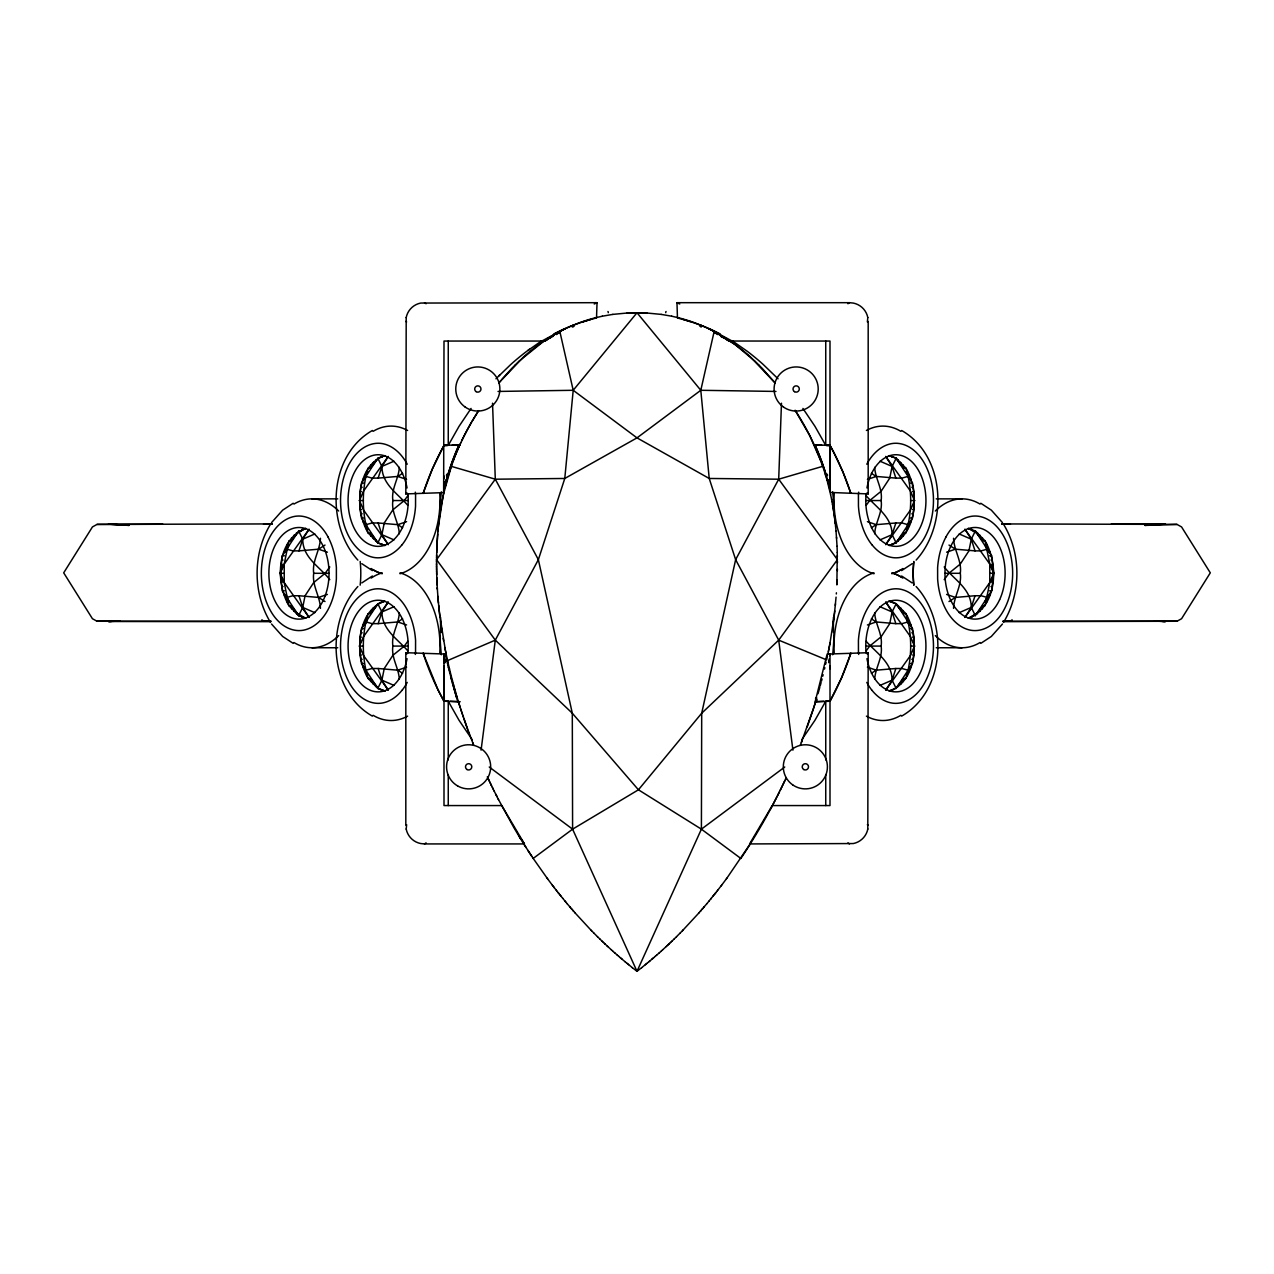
<?xml version="1.0" encoding="UTF-8"?>
<svg xmlns="http://www.w3.org/2000/svg" width="1274" height="1274" viewBox="0 0 1274 1274"><rect width="100%" height="100%" fill="white"/><g stroke="black" fill="none" stroke-linecap="round" stroke-linejoin="round"><path stroke-width="1.5" d="M284.229 573.3L284.229 582.584L288.88 605.691L298.642 615.629L305.776 618.24L297.606 613.702L290.966 605.691L288.88 605.691C274.961 581.677 276.538 539.491 305.776 528.376L297.606 532.914L290.966 540.924L288.88 540.924L284.229 564.032L284.229 573.3L280.089 573.3M320.443 608.351C320.061 596.184 311.955 585.594 313.691 573.3C311.955 561.022 320.061 550.432 320.443 538.265M375.591 605.676L376.801 605.676L370.161 613.686L368.075 613.686C361.736 634.786 361.736 657.352 368.075 678.453L377.821 688.39L384.955 691.002L377.821 688.39L361.561 663.579C356.688 641.523 360.431 609.259 384.955 601.137L377.821 603.749L361.561 628.56C358.026 645.456 359.443 663.34 368.075 678.453L370.161 678.453L376.801 686.463L375.591 686.463M375.591 460.153L376.801 460.153L370.161 468.163L368.075 468.163C361.736 489.264 361.736 511.829 368.075 532.93L377.821 542.867L384.955 545.479L377.821 542.867L361.561 518.056C356.688 496 360.431 463.736 384.955 455.614L377.821 458.226L361.561 483.037C358.026 499.934 359.443 517.817 368.075 532.93L370.161 532.93L376.801 540.94L375.591 540.94M399.319 679.281C398.762 667.783 391.07 657.766 392.87 646.077C391.07 634.372 398.762 624.356 399.319 612.858M399.319 533.758C398.762 522.26 391.07 512.244 392.87 500.539C391.07 488.85 398.762 478.817 399.319 467.335M443.989 662.846L443.989 656.938M443.639 491.446L444.005 341.05L544.731 341.05M448.257 341.05L448.257 445.374L459.054 426.312L471.077 408.428M825.743 805.566L825.743 774.608M825.743 759.925L825.743 701.241L814.946 720.304L801.76 739.748M874.681 612.858C875.238 624.356 882.93 634.372 881.13 646.077C882.93 657.766 875.238 667.783 874.681 679.281M874.681 467.335C875.238 478.817 882.93 488.85 881.13 500.539C882.93 512.244 875.238 522.26 874.681 533.758M898.409 686.463L897.199 686.463L903.839 678.453L905.925 678.453C912.264 657.352 912.264 634.786 905.925 613.686L896.179 603.749L889.045 601.137L896.179 603.749L912.439 628.56C917.296 650.441 913.569 682.991 889.045 691.002L896.179 688.39L912.439 663.579C915.974 646.682 914.557 628.799 905.925 613.686L903.839 613.686L897.199 605.676L898.409 605.676M898.409 540.94L897.199 540.94L903.839 532.93L905.925 532.93C912.264 511.829 912.264 489.264 905.925 468.163L896.179 458.226L889.045 455.614L896.179 458.226L912.439 483.037C917.312 505.093 913.569 537.357 889.045 545.479L896.179 542.867L912.439 518.056C915.974 501.16 914.557 483.276 905.925 468.163L903.839 468.163L897.199 460.153L898.409 460.153M953.557 538.265C953.939 550.432 962.045 561.022 960.309 573.3C962.045 585.594 953.939 596.184 953.557 608.351M989.771 573.3L989.771 564.032L985.121 540.924L975.358 530.987L968.224 528.376L976.394 532.914L983.034 540.924L985.121 540.924C999.055 564.908 997.446 607.141 968.224 618.24L976.394 613.702L983.034 605.691L985.121 605.691L989.771 582.584L989.771 573.3L993.911 573.3M632.318 967.651L637 971.314L701.401 829.167L701.703 713.217L735.639 559.668L778.701 479.199L781.472 403.205M436.568 562.025L436.6 559.159M837.098 580.164L836.875 584.909L837.273 552.502M436.632 557.104L436.616 558.139M837.368 570.704L837.4 569.128M436.663 555.05L436.568 565.178M436.632 556.595L436.743 551.976M833.419 632.493L833.403 617.412M541.37 342.658L541.418 341.05L543.425 340.938M440.597 617.412L440.581 632.493M436.727 552.486L436.807 549.922M436.775 550.957L436.855 548.903M406.183 317.576A18.457 18.457 0 0 1 420.707 303.053L597.028 302.686L596.519 317.943A205.385 205.385 0 0 0 564.637 328.724M436.823 549.397L436.934 546.849M436.886 547.868L437.078 543.759M436.95 546.323L436.998 545.304M443.671 491.35L443.384 492.64L405.817 493.914L406.199 317.576M437.03 544.794L437.141 542.628M850.013 654.709L850.825 653.291L841.573 677.784L829.995 701.241L815.121 701.799L827.129 654.103L868.183 652.702L867.801 829.04M437.109 543.234L437.444 537.739M437.173 542.007L437.523 536.513M281.873 568.841L282.143 564.398L281.236 564.398M836.397 592.792L836.317 593.971M437.492 537.118L437.619 535.287M437.571 535.892L437.715 534.061M437.667 534.666L438.129 529.156M836.062 597.124L834.566 612.476M437.922 531.608L438.256 527.93M565.417 328.676A132.655 103.767 -13.6 0 0 559.843 331.479L573.204 390.29L564.78 478.467L538.361 559.668L495.299 640.137L481.078 750.147M438.192 528.535L438.622 524.267M835.33 605.405L835.473 603.828M438.367 526.719L443.034 496.303M834.741 610.899L834.374 614.052M300.728 530.987L298.642 530.987L282.366 555.798L280.328 573.3L282.366 590.817L298.642 615.629L300.728 615.629M973.272 615.629L975.358 615.629L991.634 590.817L993.672 573.3L991.634 555.798L975.358 530.987L973.272 530.987M834.199 615.613L834.47 613.256M833.992 617.189L834.295 614.832M833.801 618.75L834.104 616.409M833.594 620.327L833.897 617.97M829.884 643.704L833.69 619.53M833.276 622.668L833.483 621.107M446.537 475.68L446.728 474.294M445.932 479.948L445.104 485.171M445.566 482.4L445.725 481.285M445.374 483.706L445.518 482.766M828.673 662.623L828.992 660.473M828.896 661.19L829.247 658.849M829.756 655.6L830.011 653.992L829.995 805.566L772.235 805.566L749.59 843.929L853.293 843.547A18.457 18.457 0 0 0 867.817 829.04M829.597 645.249L830.027 642.924M829.294 646.794L829.74 644.469M829.008 648.339L829.454 646.029M828.705 649.883L829.151 647.574M298.642 615.629L302.718 607.427L305.075 595.738L313.691 582.584L325.125 573.3L329.791 566.946M377.821 542.867L381.897 534.666L384.254 522.977L392.87 509.823L404.32 500.539L407.807 495.777M377.821 688.39L381.897 680.189L384.254 668.5L392.87 655.346L404.32 646.077L407.807 641.3M828.387 651.428L828.848 649.119M896.179 458.226L892.103 466.427L889.746 478.116L881.13 491.27L869.68 500.539L866.193 505.316M896.179 603.749L892.103 611.95L889.746 623.639L881.13 636.793L869.68 646.077L866.193 650.839M975.358 530.987L971.282 539.189L968.925 550.878L960.309 564.032L948.875 573.3L944.209 579.67M828.546 650.664L827.766 654.518M444.355 490.299L441.505 504.17A221.358 165.493 -81.1 0 0 438.702 523.646M827.447 656.046L826.794 659.12M443.145 495.713L443.416 494.519M443.543 493.898L451.84 464.644M826.141 662.018L825.663 664.136M443.989 489.885L444.308 488.452M792.922 750.147L778.701 640.137L735.639 559.668L709.22 478.467L700.796 390.29L714.157 331.479A132.655 103.767 13.6 0 0 708.583 328.676M444.244 488.738L444.976 485.697M824.851 667.672L824.517 669.089M444.658 487.018L444.881 486.095M444.817 486.318L445.088 485.235M444.944 485.824L445.422 483.881M445.231 486.732L445.98 483.786M823.131 674.742L822.781 676.144M445.343 484.168L445.613 483.101M445.534 483.451L446.123 481.19M445.709 482.75L446.537 479.645M822.064 678.962L821.507 681.08M821.125 682.482L820.185 685.985M446.298 482.607L447.27 479.072M446.457 479.9L446.856 478.498A241.726 241.726 0 0 1 459.102 444.833L460.328 444.849L452.35 445.199M819.803 687.387L818.816 690.89M446.903 478.323L447.636 475.743M818.609 691.591L818.004 693.693M447.604 477.909L448.639 474.406M815.71 699.808L816.284 697.881M816.777 697.865L815.296 702.738M815.519 702.054L814.213 706.21M448.989 473.243L449.722 470.918M814.866 704.124L813.322 708.981M286.873 549.19L292.845 550.878L298.96 550.878L302.718 539.205L309.104 529.172L284.229 564.032L280.328 573.3L284.229 582.584L309.104 617.444L302.718 607.427L298.96 595.738L292.845 595.738L286.873 597.426M366.068 476.428L372.04 478.116L378.139 478.116L381.913 466.443L388.283 456.411L363.409 491.27L359.523 500.539L363.409 509.823L388.299 544.683L381.897 534.666L378.139 522.977L372.04 522.977L366.068 524.665M366.068 621.951L372.04 623.639L378.139 623.639L381.913 611.966L388.283 601.933L363.409 636.793L359.523 646.077L363.409 655.346L388.299 690.205L381.897 680.189L378.139 668.5L372.04 668.5L366.068 670.188M801.378 742.439L813.768 707.596M907.932 476.428L901.96 478.116L895.861 478.116L892.087 466.443L885.717 456.411L910.591 491.27L914.477 500.539L910.591 509.823L885.701 544.683L892.103 534.666L895.861 522.977L901.96 522.977L907.932 524.665M907.932 621.951L901.96 623.639L895.861 623.639L892.087 611.966L885.717 601.933L910.591 636.793L914.477 646.077L910.591 655.346L885.701 690.205L892.103 680.189L895.861 668.5L901.96 668.5L907.932 670.188M987.127 549.19L981.155 550.878L975.04 550.878L971.282 539.205L964.896 529.172L989.771 564.032L993.672 573.3L989.771 582.584L964.896 617.444L971.282 607.427L975.04 595.738L981.155 595.738L987.127 597.426M423.987 491.907L423.175 493.325L432.427 468.832L444.005 445.374L459.07 444.817A243.557 243.557 0 0 0 448.209 473.721M812.876 710.366L807.238 726.849M450.104 469.772L450.869 467.478M451.649 465.201L453.894 459.054M287.335 544.269L288.545 544.269L285.265 551.738L284.054 551.738M366.514 471.507L367.724 471.507L364.46 478.976L363.249 478.976M366.514 617.03L367.724 617.03L364.46 624.499L363.249 624.499M907.486 529.586L906.276 529.586L909.54 522.117L910.751 522.117M907.486 675.109L906.276 675.109L909.54 667.64L910.751 667.64M986.665 602.347L985.455 602.347L988.735 594.878L989.946 594.878M452.047 464.07L452.445 462.956M452.843 461.825L454.308 457.939M454.101 458.481L454.754 456.825M801.903 741.102L800.311 745.131M454.531 457.366L455.184 455.71M454.977 456.251L455.63 454.595M455.423 455.137L456.076 453.496M455.869 454.022L458.29 448.257M456.315 452.923L459.755 444.976M458.529 447.7L458.911 446.856M459.022 446.617L459.404 445.773M459.643 445.215L460.264 443.878M460.137 444.132L460.758 442.795M460.647 443.049L462.048 440.071M786.297 777.618L785.548 779.21M784.8 780.803L780.214 790.278M461.666 440.868L463.497 437.109M462.191 439.785L466.794 430.723M779.433 791.855L777.458 795.788M463.768 436.568L464.851 434.418M776.662 797.349L773.031 804.356M465.121 433.908L469.087 426.503M772.203 805.916L770.547 809.006M467.08 430.182L467.654 429.131M467.94 428.605L471.46 422.347M469.389 425.978L469.979 424.943M470.265 424.417L474.517 417.219M472.065 421.312L478.323 411.152M270.502 524.203C252.65 553.505 252.65 593.111 270.502 622.413M1003.498 622.413C1021.35 593.111 1021.35 553.505 1003.498 524.203M474.82 416.709L477.352 412.665M750.768 843.069L726.897 878.152M477.686 412.155L478.642 410.658M271.537 522.611L282.653 510.157L293.211 503.246M1002.463 624.005L991.347 636.459L980.789 643.37M492.528 403.205L495.299 479.199L436.584 559.668L495.299 640.137L572.297 713.217L638.433 789.8L701.401 829.167L740.799 858.421M547.135 878.2L533.201 858.421L572.599 829.167L638.433 789.8L701.703 713.217L778.701 640.137L837.416 559.668L778.701 479.199L709.22 478.467L637 437.874L573.204 390.29L498.038 391.437M726.18 879.124L726.865 878.2M726.148 879.171L721.832 884.92M721.1 885.892L721.801 884.984M721.052 885.94L718.138 889.714M717.389 890.669L718.106 889.762M717.358 890.717L714.396 894.459M405.817 493.914L406.82 492.64M867.18 653.976L868.183 652.702M715.861 892.612L709.045 901.036M712.851 896.386L713.599 895.447M710.558 899.205L711.322 898.266M498.755 383.108L501.08 380.273M573.204 390.29L637 312.751A147.641 115.488 13.6 0 1 646.905 313.022L661.19 314.391M499.201 382.55L523.71 356.768A146.701 111.969 -41.6 0 1 542.262 342.18L552.55 335.588M709.029 901.068L706.736 903.823M706.704 903.855L703.598 907.518M704.363 906.626L698.853 912.996M501.972 379.27L511.575 368.616M702.006 909.365L702.802 908.458M700.429 911.197L701.226 910.289M698.837 913.012L682.466 930.689M357.867 586.518C325.491 622.174 328.373 691.065 372.39 716.131M916.133 560.098C948.509 524.442 945.626 455.551 901.61 430.485M511.829 368.361L515.094 365.033M495.952 378.792L510.922 364.348A253.574 253.574 0 0 1 526.576 351.417L541.418 341.05L543.616 340.938M683.278 929.861L679.934 933.269M679.902 933.301L676.526 936.661M498.612 376.053L499.965 374.699M515.349 364.778L518.693 361.513M676.494 936.709L673.962 939.193M673.914 939.225L672.226 940.865M671.366 941.693L672.178 940.897M671.318 941.741L667.003 945.818M518.948 361.275L544.221 340.859M669.583 943.397L667.831 945.037M666.127 946.63L666.955 945.865M666.079 946.678L662.591 949.863M662.544 949.91L660.808 951.471M660.76 951.519L659.024 953.063M658.976 953.111L657.241 954.64M657.177 954.688L655.441 956.217M655.377 956.264L649.071 961.631M653.578 957.825L651.762 959.37M649.931 960.899L647.224 963.144M641.682 967.651L647.192 963.176M645.361 964.689L646.268 963.94M641.65 967.667L637 971.314L572.599 829.167L572.297 713.217L538.361 559.668L495.299 479.199L451.251 466.332M361.848 582.919L372.39 576.007M912.152 563.697L901.61 570.609M775.962 391.437L700.796 390.29L637 437.874L564.78 478.467L495.299 479.199M701.401 829.167L784.752 767.012M528.025 350.318L529.49 349.235M847.927 303.738L849.487 302.686L853.293 303.069A18.457 18.457 0 0 1 867.817 317.576M426.073 842.878L424.513 843.929L420.707 843.547A18.457 18.457 0 0 1 406.183 829.04M544.508 340.668L559.843 331.479A134.566 107.191 -13.6 0 1 569.398 326.813L578.714 323.007M541.88 341.05L564.653 328.756M378.139 478.116L397.775 476.428L402.6 473.339M298.96 550.878L318.58 549.19L325.013 545.065M378.139 623.639L397.775 621.951L402.6 618.861M867.355 321.924L867.801 317.576M406.199 829.04L406.645 824.692M871.4 527.755L876.225 524.665L895.861 522.977M948.987 601.551L955.42 597.426L975.04 595.738M871.4 673.277L876.225 670.188L895.861 668.5M545.256 340.843L547.119 339.728M545.559 340.652L548.776 338.773M553.155 335.221L559.843 331.479M549.413 338.406L550.241 337.928M550.065 338.04L550.862 337.578M552.008 336.941L553.394 336.193M372.39 430.485C328.373 455.551 325.491 524.442 357.867 560.098M901.61 716.131C945.626 691.065 948.509 622.174 916.133 586.518M556.435 334.552L557.582 333.963M558.745 333.358L559.891 332.785M597.028 302.686L594.257 304.024M407.807 505.316C397.631 493.564 381.897 484.136 381.929 466.427L393.985 461.204M329.791 579.67C319.901 566.787 302.623 557.789 302.75 539.189L314.805 533.965M407.807 650.839C397.631 639.086 381.897 629.659 381.929 611.95L393.985 606.727M880.016 539.889L892.071 534.666C892.103 516.957 876.369 507.53 866.193 495.777M959.195 612.651L971.25 607.427C971.377 588.827 954.099 579.829 944.209 566.946M880.016 685.412L892.071 680.189C892.103 662.48 876.369 653.052 866.193 641.3M572.838 326.765L574.033 326.255L572.058 326.797M495.299 640.137L447.54 660.601M579.304 322.784L582.266 321.717M582.855 321.526L588.859 319.599M378.139 522.977L397.775 524.665L406.581 521.655M298.96 595.738L318.58 597.426L327.386 594.417M867.419 479.438L876.225 476.428L895.861 478.116M378.139 668.5L397.775 670.188L406.581 667.178M946.614 552.199L955.42 549.19L975.04 550.878M867.419 624.961L876.225 621.951L895.861 623.639M583.078 321.812L588.795 320.061M588.859 319.599L590.674 319.057M778.701 479.199L822.749 466.332L824.644 472.065M589.002 319.997L590.515 319.551M272.031 523.917L97.015 524.41L92.445 526.926L63.7 572.838L92.429 618.718L97.015 621.25L270.056 621.648M1003.944 621.648L1176.985 621.25L1181.571 618.718L1210.3 572.838L1181.555 526.926L1176.985 524.41L1002.845 523.933M591.884 318.723L594.926 317.911M595.547 317.752L602.299 316.207M602.299 316.207L612.81 314.391M1144.88 525.382L1165.057 524.14L1161.251 524.108M1144.976 525.398L1176.985 524.41M612.81 314.391L627.095 313.022A149.791 119.31 -13.6 0 1 637 312.751A149.791 119.31 13.6 0 1 646.905 313.022M815.599 701.656L823.705 701.321M97.015 621.25L119.82 621.059M119.533 621.075L108.386 621.505L111.316 621.521M162.865 524.251L97.015 524.41M1001.651 524.028L1006.938 523.901M270.629 621.171L265.151 621.234A8.584 5.988 90 0 1 261.887 619.801M1002.861 621.266L1176.985 621.25M447.572 445.374L444.005 445.39A268.814 268.814 0 0 0 427.507 480.967A268.607 268.607 0 0 0 423.175 493.325M829.692 701.226L826.157 701.241L830.011 701.226A268.814 268.814 0 0 0 846.493 665.633A268.607 268.607 0 0 0 850.825 653.291M1012.113 619.801A8.584 5.988 -90 0 1 1008.849 621.234L1003.371 621.171M447.333 445.374L443.989 445.39L447.843 445.374M1165.599 524.155L1111.135 524.251M1162.684 621.521L1165.614 621.505L1154.467 621.075M827.415 701.241L829.087 701.226M850.825 493.325A268.925 268.925 0 0 0 830.011 445.39L826.157 445.374L829.995 445.39L833.849 452.573L842.862 471.842L850.825 493.325L850.013 491.907M112.749 524.108L108.943 524.14L129.12 525.382M108.927 621.473L271.139 621.266M446.84 701.241L447.795 701.241L444.005 701.241L437.938 689.664L423.175 653.291L405.817 652.702L405.817 825.218M266.935 523.901L265.151 523.917A8.584 5.988 90 0 0 263.511 524.267M709.363 328.724A205.385 205.385 0 0 0 677.465 318.006L676.972 302.686L849.487 302.686M381.037 456.713L382.248 456.713M891.752 456.713L892.963 456.713M373.202 462.462L374.11 462.462M899.89 462.462L900.798 462.462M370.686 465.153L371.897 465.153M902.103 465.153L903.314 465.153M907.486 471.507L906.276 471.507L909.54 478.976L910.751 478.976M364.905 475.122L365.813 475.122M908.187 475.122L909.095 475.122M361.561 483.037L363.647 483.037M910.353 483.037L912.439 483.037M360.988 487.273L362.198 487.273M911.802 487.273L913.012 487.273M360.415 491.637L361.338 491.637M912.662 491.637L913.585 491.637M359.841 496.08L361.052 496.08M912.948 496.08L914.159 496.08M311.923 498.867L337.753 498.867M936.247 498.867L962.077 498.867M359.268 500.539L363.409 500.539M392.87 500.539L408.094 500.539M865.906 500.539L881.13 500.539M910.591 500.539L914.732 500.539M359.841 505.014L361.052 505.014M912.948 505.014L914.159 505.014M360.415 509.457L361.338 509.457M912.662 509.457L913.585 509.457M360.988 513.82L362.198 513.82M911.802 513.82L913.012 513.82M361.561 518.056L363.647 518.056M910.353 518.056L912.439 518.056M363.249 522.117L364.46 522.117L367.724 529.586L366.514 529.586M1001.969 523.917L1008.849 523.917A8.584 5.988 -90 0 1 1010.489 524.267M267.062 523.901L272.349 524.028M364.905 525.971L365.813 525.971M908.187 525.971L909.095 525.971M301.842 529.474L303.053 529.474M970.947 529.474L972.158 529.474M296.396 532.914L297.606 532.914M976.394 532.914L977.604 532.914M294.007 535.223L294.931 535.223M979.069 535.223L979.993 535.223M370.686 535.94L371.897 535.94M902.103 535.94L903.314 535.94M291.507 537.915L292.702 537.915M981.299 537.915L982.493 537.915M373.202 538.631L374.11 538.631M899.89 538.631L900.798 538.631M381.037 544.38L382.248 544.38M891.752 544.38L892.963 544.38M986.665 544.269L985.455 544.269L988.735 551.738L989.946 551.738M285.726 547.884L286.634 547.884M987.366 547.884L988.274 547.884M282.366 555.798L284.452 555.798M989.548 555.798L991.634 555.798M281.809 560.034L283.019 560.034M990.981 560.034L992.191 560.034M992.764 564.398L991.857 564.398L992.128 568.841M313.691 573.3L328.899 573.3M945.101 573.3L960.309 573.3M280.662 577.775L281.873 577.775L282.143 582.218L281.236 582.218M993.338 577.775L992.128 577.775L991.857 582.218L992.764 582.218M281.809 586.581L283.019 586.581M990.981 586.581L992.191 586.581M282.366 590.817L284.452 590.817M989.548 590.817L991.634 590.817M284.054 594.878L285.265 594.878L288.545 602.347L287.335 602.347M285.726 598.732L286.634 598.732M987.366 598.732L988.274 598.732M381.037 602.236L382.248 602.236M891.752 602.236L892.963 602.236M373.202 607.985L374.11 607.985M899.89 607.985L900.798 607.985M291.507 608.701L292.702 608.701M981.299 608.701L982.493 608.701M370.686 610.676L371.897 610.676M902.103 610.676L903.314 610.676M294.007 611.393L294.931 611.393M979.069 611.393L979.993 611.393M296.396 613.702L297.606 613.702M976.394 613.702L977.604 613.702M301.842 617.142L303.053 617.142M907.486 617.03L906.276 617.03L909.54 624.499L910.751 624.499M970.947 617.142L972.158 617.142M364.905 620.645L365.813 620.645M908.187 620.645L909.095 620.645M1003.307 621.234L1008.849 621.234M361.561 628.56L363.647 628.56M910.353 628.56L912.439 628.56M360.988 632.796L362.198 632.796M911.802 632.796L913.012 632.796M360.415 637.159L361.338 637.159M912.662 637.159L913.585 637.159M359.841 641.602L361.052 641.602M912.948 641.602L914.159 641.602M359.268 646.077L363.409 646.077M392.87 646.077L408.094 646.077M865.906 646.077L881.13 646.077M910.591 646.077L914.732 646.077M311.923 647.749L337.753 647.749M936.247 647.749L962.077 647.749M359.841 650.536L361.052 650.536M912.948 650.536L914.159 650.536M360.415 654.979L361.338 654.979M912.662 654.979L913.585 654.979M360.988 659.343L362.198 659.343M911.802 659.343L913.012 659.343M361.561 663.579L363.647 663.579M910.353 663.579L912.439 663.579M363.249 667.64L364.46 667.64L367.724 675.109L366.514 675.109M364.905 671.494L365.813 671.494M908.187 671.494L909.095 671.494M370.686 681.463L371.897 681.463M902.103 681.463L903.314 681.463M373.202 684.154L374.11 684.154M899.89 684.154L900.798 684.154M381.037 689.903L382.248 689.903M891.752 689.903L892.963 689.903M424.513 843.929L524.426 843.929L501.733 805.566L444.005 805.566L443.989 653.992L423.175 653.291A268.925 268.925 0 0 0 443.989 701.226L459.181 701.719M729.476 341.034L829.995 341.05L830.011 489.885L829.517 487.735M1007.065 523.901L1008.849 523.917M443.989 665.792L444.308 701.226M829.947 489.614L829.995 445.39L826.667 445.374M443.989 701.226L446.585 701.241L444.913 701.226M868.183 321.398L868.183 493.914L830.584 492.481M108.401 524.155L129.024 525.398M829.995 445.39L813.672 444.849L821.65 445.199M1154.18 621.059L1165.073 621.473M450.263 701.321L460.169 701.719M730.384 340.938L733.091 340.986L730.575 340.938M661.19 314.391L671.701 316.207M671.701 316.207L678.453 317.752M679.074 317.911L682.116 318.723M701.448 326.654L699.967 326.255L701.162 326.765M683.485 319.551L684.998 319.997M683.326 319.057L691.145 321.51M685.205 320.061L690.333 321.621M867.419 521.655L876.225 524.665M946.614 594.417L955.42 597.426M397.775 476.428L406.581 479.438M867.419 667.178L876.225 670.188M318.58 549.19L327.386 552.199M397.775 621.951L406.581 624.961M691.734 321.717L694.696 322.784M695.286 323.007L704.586 326.829A134.566 107.191 13.6 0 1 714.157 331.479L729.492 340.668M778.701 640.137L826.619 659.884M880.016 461.204L892.071 466.427M959.195 533.965L971.25 539.189M880.016 606.727L892.071 611.95M381.929 534.666L393.985 539.889M302.75 607.427L314.805 612.651M381.929 680.189L393.985 685.412M709.347 328.756L732.12 341.05M679.743 304.024L676.972 302.686M714.109 332.785L715.255 333.358M716.418 333.963L717.565 334.552M980.789 503.246L991.347 510.157L1002.463 522.611M901.61 576.007L912.152 582.919M372.39 570.609L361.848 563.697M293.211 643.37L282.653 636.459L271.537 624.005M721.88 336.877L720.606 336.193L721.992 336.941M724.396 338.295L723.138 337.578L724.587 338.406M725.224 338.773L728.441 340.652M726.881 339.728L728.744 340.843M714.157 331.479L735.018 344.521L755.052 361.275M405.817 321.398L406.645 321.924M867.355 824.692L868.183 825.218M871.4 473.339L876.225 476.428M948.987 545.065L955.42 549.19M871.4 618.861L876.225 621.951M397.775 524.665L402.6 527.755M318.58 597.426L325.013 601.551M397.775 670.188L402.6 673.277M778.048 378.792L763.078 364.348A253.574 253.574 0 0 0 747.44 351.417L732.582 341.05L732.63 342.658M729.779 340.859L731.833 342.26A146.701 111.969 41.6 0 1 750.29 356.768L775.245 383.108M424.513 302.686L426.073 303.738M849.487 843.929L847.927 842.878M489.248 767.012L572.599 829.167M632.35 967.667L626.776 963.144M627.684 963.908L628.608 964.657M626.808 963.176L624.929 961.631M624.977 961.663L618.559 956.217M622.19 959.322L620.374 957.777M618.623 956.264L616.759 954.64M616.823 954.688L614.976 953.063M615.024 953.111L613.192 951.471M613.24 951.519L611.409 949.863M611.456 949.91L606.997 945.818M607.921 946.678L602.634 941.693M604.417 943.397L605.293 944.225M755.307 361.513L758.651 364.778M601.774 940.865L602.682 941.741M601.822 940.897L600.038 939.193M600.086 939.225L597.474 936.661M597.506 936.709L594.066 933.269M758.906 365.033L762.171 368.361M594.098 933.301L591.534 930.689M590.706 929.829L591.566 930.721M590.722 929.861L575.147 912.996M762.425 368.616L774.799 382.55M575.163 913.012L569.621 906.594M572.774 910.273L573.555 911.181M571.182 908.442L571.978 909.349M570.418 907.534L567.264 903.823M567.296 903.855L562.646 898.234M564.955 901.036L565.72 901.96M700.796 390.29L637 312.751A147.641 115.488 -13.6 0 0 627.095 313.022M562.678 898.266L559.604 894.459M560.369 895.415L561.117 896.355M559.636 894.507L556.611 890.669M558.139 892.612L558.888 893.568M867.18 492.64L868.183 493.914M405.817 652.702L406.82 653.976M555.862 889.714L556.642 890.717M555.894 889.762L552.9 885.892M553.633 886.847L554.381 887.803M552.168 884.92L552.948 885.94M552.199 884.984L547.82 879.124M547.103 878.152L547.852 879.171M472.24 739.748L459.054 720.304L448.257 701.241L448.257 759.925M802.923 408.428L814.946 426.312L825.743 445.374L825.743 341.05M532.723 857.705L533.201 858.421L530.318 854.074M531.752 856.255L527.93 850.427M529.841 853.357L524.41 844.917M524.426 843.929L523.598 842.64M795.358 410.674L809.691 435.485L821.157 461.825M795.119 410.244L797.174 413.445A183.185 128.18 61.4 0 1 813.783 443.941A172.324 120.584 61.4 0 1 822.749 466.332M523.455 842.433L522.499 840.936M526.051 847.497L524.872 845.665M522.037 840.203L520.875 838.388M523.71 843.802L524.633 845.283M520.302 837.464L519.537 836.238M521.623 840.474L523.948 844.184M521.4 840.107L520.254 838.244M519.792 837.512L520.477 838.611M519.107 836.365L520.015 837.862M519.346 836.763L517.977 834.518M517.531 833.769L513.963 827.734M513.74 827.367L498.134 798.909M423.175 653.291L423.987 654.709M498.532 799.69L496.733 796.17M496.334 795.374L496.94 796.568M495.745 794.212L496.542 795.788M495.936 794.594L493.978 790.676M971.282 607.427L975.358 615.629M892.103 534.666L896.179 542.867M892.103 680.189L896.179 688.39M377.821 458.226L381.897 466.427M377.821 603.749L381.897 611.95M298.642 530.987L302.718 539.189M494.169 791.074L493.006 788.717M492.417 787.507L493.197 789.1M492.624 787.921L491.27 785.15M490.888 784.354L491.477 785.548M490.331 783.176L491.095 784.768M490.506 783.558L489.375 781.185M489.566 781.583L488.627 779.592M488.261 778.796L488.818 780.007M487.703 777.618L488.452 779.21M487.321 776.806L487.878 778M473.689 745.131L472.622 742.439M472.877 743.124L467.001 727.534M469.007 732.98L469.517 734.334M468.004 730.257L468.498 731.61M467.494 728.887L460.678 708.981M821.555 462.956L822.351 465.201M466.762 726.849L463.879 718.632M462.94 715.877L463.402 717.246M462.032 713.122L462.478 714.491M461.57 711.736L458.704 702.738M459.357 704.825L460.233 707.596M457.876 701.751L455.996 695.652M824.644 472.081L827.065 480.234M459.134 704.124L456.602 695.779M456.681 697.881L449.786 672.911M825.361 474.406L826.062 476.731M455.535 694.091L452.27 682.609M456.809 696.48L455.391 691.591M455.582 692.292L454.595 688.788M454.786 689.489L453.433 684.584M827.065 480.25L830.584 494.487M828.1 482.034L827.144 478.498A241.726 241.726 0 0 0 814.898 444.833A243.557 243.557 0 0 1 825.791 473.721M453.624 685.285L452.302 680.364M827.877 481.19L828.673 484.263M452.493 681.08L449.149 667.672M451.76 680.682L450.757 676.812M828.657 484.168L829.263 486.652M828.864 484.996L828.61 483.531M449.849 673.182L448.846 669.041M829.247 486.572L829.549 487.878M449.483 669.089L447.859 662.018M449.053 669.869L448.496 667.528M448.735 668.547L448.384 667.035M448.416 667.178L447.986 665.315M448.034 665.522L447.477 663.006M448.018 662.719L445.916 652.973M447.572 663.436L446.951 660.617M447.031 660.999L446.664 659.263M830.584 494.519L831.588 499.312M446.84 660.123L446.473 658.387M446.553 658.738L446.155 656.858M446.203 657.081L445.661 654.486M445.613 651.428L446.075 653.737M445.836 655.346L445.582 654.056L443.989 653.992L444.244 655.6M445.295 649.883L445.757 652.208M439.801 615.613L445.454 650.664M831.588 499.328L832.049 501.733M444.849 647.574L445.152 649.119M832.049 501.749L832.495 504.154A221.358 165.493 81.1 0 1 835.298 523.646L835.569 526.098M443.559 640.599L443.145 638.274M442.237 632.828L441.871 630.487M444.753 658.849L445.008 660.473M441.759 629.706L441.393 627.365M444.897 659.741L445.247 662.082M445.104 661.19L445.327 662.623M828.355 481.827L828.626 483.706M828.1 480.171L828.434 482.4M828.068 479.948L828.211 480.887M441.282 626.585L440.947 624.228M827.304 474.565L827.463 475.68M827.272 474.294L827.399 475.234M440.836 623.448L440.517 621.107M440.008 617.189L439.434 612.476M439.705 614.832L439.259 610.899M439.084 609.338L439.339 611.695M438.304 601.455L439.164 610.119M439.004 608.542L438.67 605.405M835.569 526.114L836.031 530.987M438.447 603.032L438.033 598.302M836.031 531.003L837.05 546.323M438.224 600.675L437.938 597.124M437.874 596.343L437.969 597.522M437.906 596.742L437.316 588.445M836.524 537.134L836.604 538.361M437.364 589.241L437.269 587.664M437.301 588.062L437.078 584.113M436.871 579.367L437.125 584.909M436.966 581.74L437.046 583.317M837.05 546.339L837.273 552.486M436.934 580.944L436.823 577.791M436.839 578.587L436.679 573.061M436.711 574.638L436.6 568.331M837.352 555.575L837.368 556.595M436.632 570.704L436.663 572.281M436.616 569.908L436.568 563.602M436.568 565.974L436.584 567.551M837.416 561.245L837.432 562.821M830.011 665.792L830.011 668.754M443.989 475.982L443.989 478.753M448.257 774.608L448.257 805.566M443.989 481.54L443.989 484.327M785.708 778.796A439.052 319.583 -61.5 0 1 740.847 858.469M832.495 504.154A208.793 147.227 81.1 0 1 835.298 523.646M834.088 632.7A94.021 27.391 -90 0 1 832.67 654.772M439.912 513.916A94.021 27.391 -90 0 1 441.33 491.844M607.937 311.509A109.867 11.418 -24.6 0 1 608.239 312.703M553.808 333.931A173.216 173.216 0 0 1 564.541 328.803M570.959 326.16A173.216 173.216 0 0 1 573.571 325.157M829.931 490.363A116.46 2.198 79.6 0 1 830.154 491.366M832.67 491.844A94.021 27.391 90 0 1 834.088 513.916M665.761 312.703A109.867 11.418 24.6 0 1 666.063 311.509M700.429 325.157A173.216 173.216 0 0 1 703.041 326.16M709.459 328.803A173.216 173.216 0 0 1 720.192 333.931M441.33 654.772A94.021 27.391 90 0 1 439.912 632.7M293.928 504.09A74.449 48.874 -90 0 1 338.661 511.001M360.176 561.468A74.449 48.874 -90 0 1 360.176 585.148M338.661 635.615A74.449 48.874 -90 0 1 293.928 642.526M400.004 572.87A74.449 48.874 -90 0 1 439.785 652.766M407.6 716.147A74.449 48.874 -90 0 1 373.107 715.287M371.164 578.093A74.449 48.874 -90 0 1 382.216 572.87M380.767 573.3A74.449 48.874 -90 0 1 371.164 568.523M366.721 525.621A45.816 30.082 90 0 1 365.654 522.961M407.871 493.611A45.816 30.082 90 0 1 368.409 543.902A45.816 30.082 90 0 1 357.421 467.335A45.816 30.082 90 0 1 407.059 487.942M382.216 573.746A74.449 48.874 90 0 1 373.107 569.765M373.107 431.329A74.449 48.874 90 0 1 407.6 430.469M439.785 493.85A74.449 48.874 90 0 1 400.004 573.746M402.011 544.826A55.164 36.213 -90 0 0 406.024 539.029A57.585 37.806 -90 0 0 415.547 506.144L415.579 494.933A57.585 37.806 90 0 0 415.324 492.162M401.995 544.794A58.031 38.109 -90 0 1 381.818 557.518A54.909 36.054 90 0 1 374.476 557.566A58.174 38.204 -90 0 1 354.283 544.81A54.925 36.054 -90 0 1 349.076 536.895A57.983 38.077 -90 0 1 340.588 503.357A55.005 36.118 -90 0 1 340.715 494.949A58.158 38.188 -90 0 1 349.076 464.214A54.925 36.054 90 0 1 354.283 456.267A58.174 38.204 90 0 1 374.476 443.559A54.909 36.054 -90 0 1 381.834 443.527A58.031 38.109 -90 0 1 403.396 458.114A55.164 36.213 -90 0 1 407.218 464.198M288.72 600.946A45.816 30.082 -90 0 1 286.475 595.722M286.475 550.894A45.816 30.082 -90 0 1 288.72 545.67M328.039 536.959A55.164 36.213 90 0 0 324.217 530.86A58.031 38.109 -90 0 0 302.639 516.336A54.909 36.054 90 0 0 295.281 516.288A58.174 38.204 -90 0 0 275.104 529.044A54.925 36.054 -90 0 0 269.881 536.959A58.158 38.188 90 0 0 261.536 567.71A55.005 36.118 -90 0 0 261.393 576.119A57.983 38.077 -90 0 0 269.913 609.625A54.925 36.054 -90 0 0 275.088 617.587A58.174 38.204 90 0 0 295.281 630.296A54.909 36.054 -90 0 0 302.639 630.327A58.031 38.109 90 0 0 322.816 617.572A55.164 36.213 90 0 0 326.829 611.791A57.585 37.806 -90 0 0 336.368 578.906L336.384 567.694A57.585 37.806 90 0 0 328.023 536.975M365.654 623.655A45.816 30.082 -90 0 1 366.721 620.995M407.059 658.674A45.816 30.082 90 0 1 357.421 679.265A45.816 30.082 90 0 1 368.409 602.713A45.816 30.082 90 0 1 407.871 653.005M415.324 654.454A57.585 37.806 90 0 0 415.547 651.667L415.579 640.456A57.585 37.806 90 0 0 407.202 609.736A55.164 36.213 -90 0 0 403.412 603.621A58.031 38.109 90 0 0 381.818 589.098A54.909 36.054 90 0 0 374.476 589.05A58.174 38.204 -90 0 0 354.283 601.806A54.925 36.054 90 0 0 349.076 609.72A58.158 38.188 -90 0 0 340.731 640.472A55.005 36.118 90 0 0 340.572 648.88A57.983 38.077 -90 0 0 349.092 682.386A54.925 36.054 90 0 0 354.283 690.349A58.174 38.204 90 0 0 374.476 703.057A54.909 36.054 90 0 0 381.834 703.089A58.031 38.109 -90 0 0 401.995 690.333M407.202 682.402A57.585 37.806 90 0 1 406.008 684.536A55.164 36.213 -90 0 1 402.011 690.349M907.279 620.995A45.816 30.082 90 0 1 908.346 623.655M866.129 653.005A45.816 30.082 -90 0 1 905.591 602.713A45.816 30.082 -90 0 1 916.579 679.265A45.816 30.082 -90 0 1 866.941 658.674M817.239 700.063A64.019 42.026 90 0 1 815.519 698.407M891.784 572.87A74.449 48.874 -90 0 1 900.893 576.851M900.893 715.287A74.449 48.874 -90 0 1 866.4 716.147M834.215 652.766A74.449 48.874 -90 0 1 873.996 572.87M866.798 682.402A57.585 37.806 -90 0 0 867.992 684.536A55.164 36.213 90 0 0 871.989 690.349M858.676 654.454A57.585 37.806 -90 0 1 858.453 651.667L858.421 640.456A57.585 37.806 -90 0 1 866.798 609.736A55.164 36.213 90 0 1 870.588 603.621A58.031 38.109 -90 0 1 892.182 589.098A54.909 36.054 -90 0 1 899.524 589.05A58.174 38.204 90 0 1 919.717 601.806A54.925 36.054 -90 0 1 924.924 609.72A58.158 38.188 -90 0 1 933.269 640.472A55.005 36.118 -90 0 1 933.428 648.88A57.983 38.077 -90 0 1 924.908 682.386A54.925 36.054 -90 0 1 919.717 690.349A58.174 38.204 -90 0 1 899.524 703.057A54.909 36.054 -90 0 1 892.166 703.089A58.031 38.109 90 0 1 872.005 690.333M985.28 545.67A45.816 30.082 90 0 1 987.525 550.894M987.525 595.722A45.816 30.082 90 0 1 985.28 600.946M935.339 511.001A74.449 48.874 -90 0 1 980.072 504.09M980.072 642.526A74.449 48.874 -90 0 1 935.339 635.615M913.824 585.148A74.449 48.874 -90 0 1 913.824 561.468A74.449 48.874 90 0 0 913.808 585.037M945.961 536.959A55.164 36.213 -90 0 1 949.783 530.86A58.031 38.109 90 0 1 971.361 516.336A54.909 36.054 -90 0 1 978.719 516.288A58.174 38.204 90 0 1 998.896 529.044A54.925 36.054 90 0 1 1004.119 536.959A58.158 38.188 -90 0 1 1012.464 567.71A55.005 36.118 90 0 1 1012.607 576.119A57.983 38.077 90 0 1 1004.087 609.625A54.925 36.054 90 0 1 998.912 617.587A58.174 38.204 -90 0 1 978.719 630.296A54.909 36.054 90 0 1 971.361 630.327A58.031 38.109 -90 0 1 951.184 617.572A55.164 36.213 -90 0 1 947.171 611.791A57.585 37.806 90 0 1 937.632 578.906L937.616 567.694A57.585 37.806 -90 0 1 945.977 536.975M908.346 522.961A45.816 30.082 -90 0 1 907.279 525.621M866.941 487.942A45.816 30.082 -90 0 1 916.579 467.335A45.816 30.082 -90 0 1 905.591 543.902A45.816 30.082 -90 0 1 866.129 493.611M866.4 430.469A74.449 48.874 -90 0 1 900.893 431.329M900.893 569.765A74.449 48.874 -90 0 1 891.784 573.746M873.996 573.746A74.449 48.874 -90 0 1 834.215 493.85M871.989 544.826A55.164 36.213 90 0 1 867.976 539.029A57.585 37.806 90 0 1 858.453 506.144L858.421 494.933A57.585 37.806 -90 0 1 858.676 492.162M872.005 544.794A58.031 38.109 90 0 0 892.182 557.518A54.909 36.054 -90 0 0 899.524 557.566A58.174 38.204 90 0 0 919.717 544.81A54.925 36.054 90 0 0 924.924 536.895A57.983 38.077 90 0 0 933.412 503.357A55.005 36.118 90 0 0 933.285 494.949A58.158 38.188 90 0 0 924.924 464.214A54.925 36.054 -90 0 0 919.717 456.267A58.174 38.204 -90 0 0 899.524 443.559A54.909 36.054 90 0 0 892.166 443.527A58.031 38.109 90 0 0 870.604 458.114A55.164 36.213 90 0 0 866.782 464.198M902.836 578.093A74.449 48.874 90 0 0 893.233 573.3A74.449 48.874 90 0 0 902.836 568.523M792.667 784.848A22.04 22.04 0 0 0 827.32 768.795A22.04 22.04 0 0 0 796.107 746.819A22.04 22.04 0 0 0 792.667 784.848M803.783 769.544A3.153 3.153 0 0 0 808.512 766.821A3.153 3.153 0 0 0 803.783 764.097A3.153 3.153 0 0 0 803.783 769.544M783.462 407.027A22.04 22.04 0 0 0 818.115 390.975A22.04 22.04 0 0 0 786.902 368.982A22.04 22.04 0 0 0 783.462 407.027M794.45 391.644A3.153 3.153 0 0 0 799.308 389.143A3.153 3.153 0 0 0 794.721 386.197A3.153 3.153 0 0 0 794.45 391.644M465.137 407.027A22.04 22.04 0 0 0 499.79 390.975A22.04 22.04 0 0 0 468.577 368.982A22.04 22.04 0 0 0 465.137 407.027M476.126 391.644A3.153 3.153 0 0 0 480.983 389.143A3.153 3.153 0 0 0 476.396 386.197A3.153 3.153 0 0 0 476.126 391.644M457.605 785.915A22.04 22.04 0 0 0 490.681 766.821A22.04 22.04 0 0 0 457.605 747.727A22.04 22.04 0 0 0 457.605 785.915M467.064 769.544A3.153 3.153 0 0 0 471.794 766.821A3.153 3.153 0 0 0 467.064 764.097A3.153 3.153 0 0 0 467.064 769.544M325.013 596.216A45.816 30.082 -90 0 0 298.96 527.5A45.816 30.082 -90 0 0 272.907 596.216A45.816 30.082 -90 0 0 325.013 596.216M999.628 599.688A45.816 30.082 -90 0 0 977.747 527.675A45.816 30.082 -90 0 0 947.745 592.553A45.816 30.082 -90 0 0 999.628 599.688"/></g></svg>
